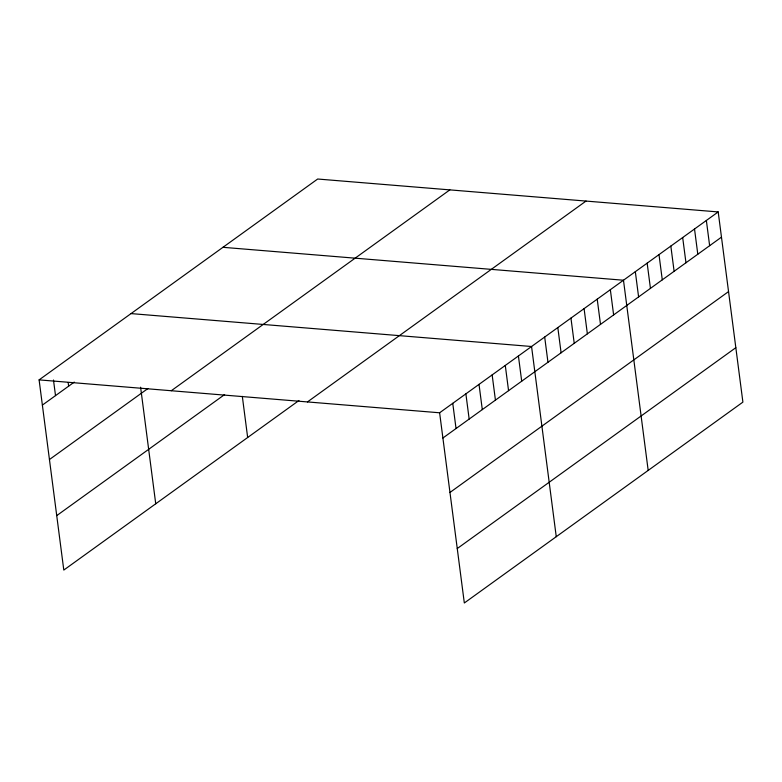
<?xml version="1.0" encoding="UTF-8"?>
<svg xmlns="http://www.w3.org/2000/svg" width="782" height="782" viewBox="0 0 782 782"><rect width="100%" height="100%" fill="white"/><g stroke="black" fill="none" stroke-linecap="round" stroke-linejoin="round"><path stroke-width="1.17" d="M298.968 400.511L63.801 570.068L39.1 379.876L317.678 179.019L718.199 211.932L742.9 402.124L464.322 602.981L439.621 412.788L718.199 211.932M42.375 405.096L74.27 382.105M49.442 459.533L147.945 388.517M171.278 390.736L449.846 189.879M56.734 515.621L224.639 394.558M307.453 401.928L586.021 201.072M442.895 438.008L721.473 237.161M449.973 492.455L728.541 291.598M457.255 548.544L735.833 347.687M222.958 247.308L623.479 280.23L648.18 470.412M131.034 313.592L531.555 346.504L556.256 536.696M39.1 379.876L439.621 412.788M706.361 220.475L709.636 245.695M694.524 229.009L697.798 254.228M682.676 237.542L685.961 262.772M670.839 246.086L674.113 271.305M659.001 254.619L662.276 279.839M647.164 263.153L650.438 288.372M635.326 271.686L638.601 296.916M610.351 289.692L613.626 314.921M597.213 299.164L600.498 324.383M584.086 308.636L587.36 333.855M570.948 318.098L574.232 343.327M557.82 327.57L561.095 352.79M544.683 337.042L547.967 362.262M518.417 355.976L521.702 381.196M505.289 365.448L508.564 390.668M492.152 374.91L495.436 400.14M479.024 384.382L482.298 409.602M465.886 393.854L469.161 419.074M452.758 403.317L456.033 428.546M242.322 396.366L247.659 437.5M140.594 387.207L155.735 503.784M68.171 382.554L68.64 386.161M53.479 380.013L55.512 395.624"/></g></svg>
